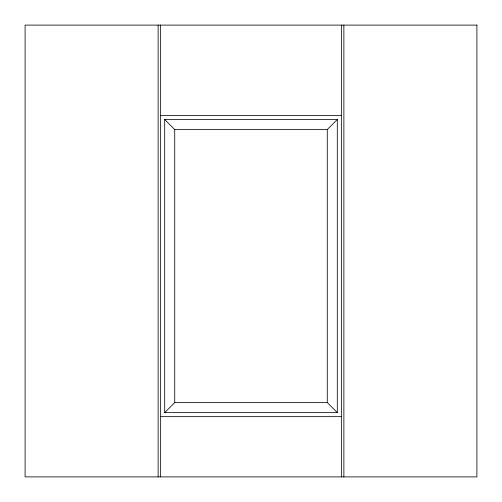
<?xml version="1.0" encoding="UTF-8"?>
<svg xmlns="http://www.w3.org/2000/svg" width="502" height="502" viewBox="0 0 502 502"><rect width="100%" height="100%" fill="white"/><g stroke="black" fill="none" stroke-linecap="round" stroke-linejoin="round"><path stroke-width="0.75" d="M337.3 412.6L327.279 402.579L327.279 129.541L337.3 119.52L164.7 119.52L164.7 412.6L337.3 412.6L337.3 119.52M164.7 412.6L174.721 402.579L174.721 129.541L164.7 119.52M160.64 115.46L341.36 115.46M174.721 129.541L327.279 129.541M174.721 402.579L327.279 402.579M160.64 416.66L341.36 416.66M343.876 25.1L343.876 476.9M341.36 25.1L341.36 476.9M160.64 25.1L160.64 476.9M158.124 25.1L158.124 476.9M476.9 25.1L25.1 25.1L25.1 476.9L476.9 476.9L476.9 25.1"/></g></svg>
